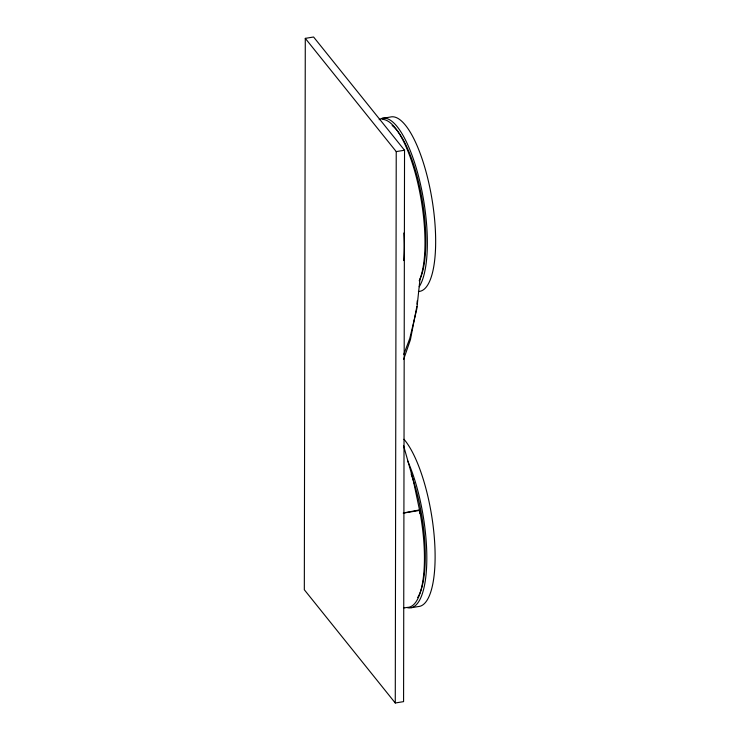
<?xml version="1.0" encoding="UTF-8"?>
<svg xmlns="http://www.w3.org/2000/svg" width="740" height="740" viewBox="0 0 740 740"><rect width="100%" height="100%" fill="white"/><g stroke="black" fill="none" stroke-linecap="round" stroke-linejoin="round"><path stroke-width="1.11" d="M305.287 38.369L304.325 589.762L395.271 703L403.578 701.631L404.539 150.238L313.584 37L305.287 38.369L396.233 151.598L395.271 703M416.861 306.416L410.423 339.725L403.67 359.289M417.009 304.186L417.24 300.829M403.818 354.34L409.793 338.421L416.814 308.941L420.015 278.869A83.99 25.715 80.7 0 0 424.991 243.201A87.524 26.797 80.7 0 0 382.081 119.362M403.679 512.922L419.266 509.98L420.228 513.68A83.99 25.715 80.7 0 1 424.446 558.293A87.524 26.797 80.7 0 1 407.333 607.401L404.049 607.938M382.016 118.409L390.322 117.04A88.412 27.075 80.7 0 1 432.234 200.697A88.412 27.075 80.7 0 1 418.396 291.477M396.233 151.598L404.539 150.238M403.226 513.116L419.617 510.424M411.551 607.67L419.848 606.31A88.412 27.075 80.7 0 0 434.001 533.91A88.412 27.075 80.7 0 0 403.975 439.273M403.504 445.434L413.04 479.27L420.311 513.699L419.266 509.98M392.135 125.532A83.99 25.715 80.7 0 1 421.994 198.709A83.99 25.715 80.7 0 1 419.192 280.775M379.167 119.704A88.412 27.075 80.7 0 1 419.756 181.152A88.412 27.075 80.7 0 1 419.192 286.741M411.144 474.053A83.99 25.715 80.7 0 1 417.675 597.541M407.712 461.048A88.412 27.075 80.7 0 1 426.823 558.33A88.412 27.075 80.7 0 1 407.453 607.697M403.651 260.591A83.99 25.715 80.7 0 0 404.234 246.614A87.524 26.797 80.7 0 0 403.827 233.008"/></g></svg>
